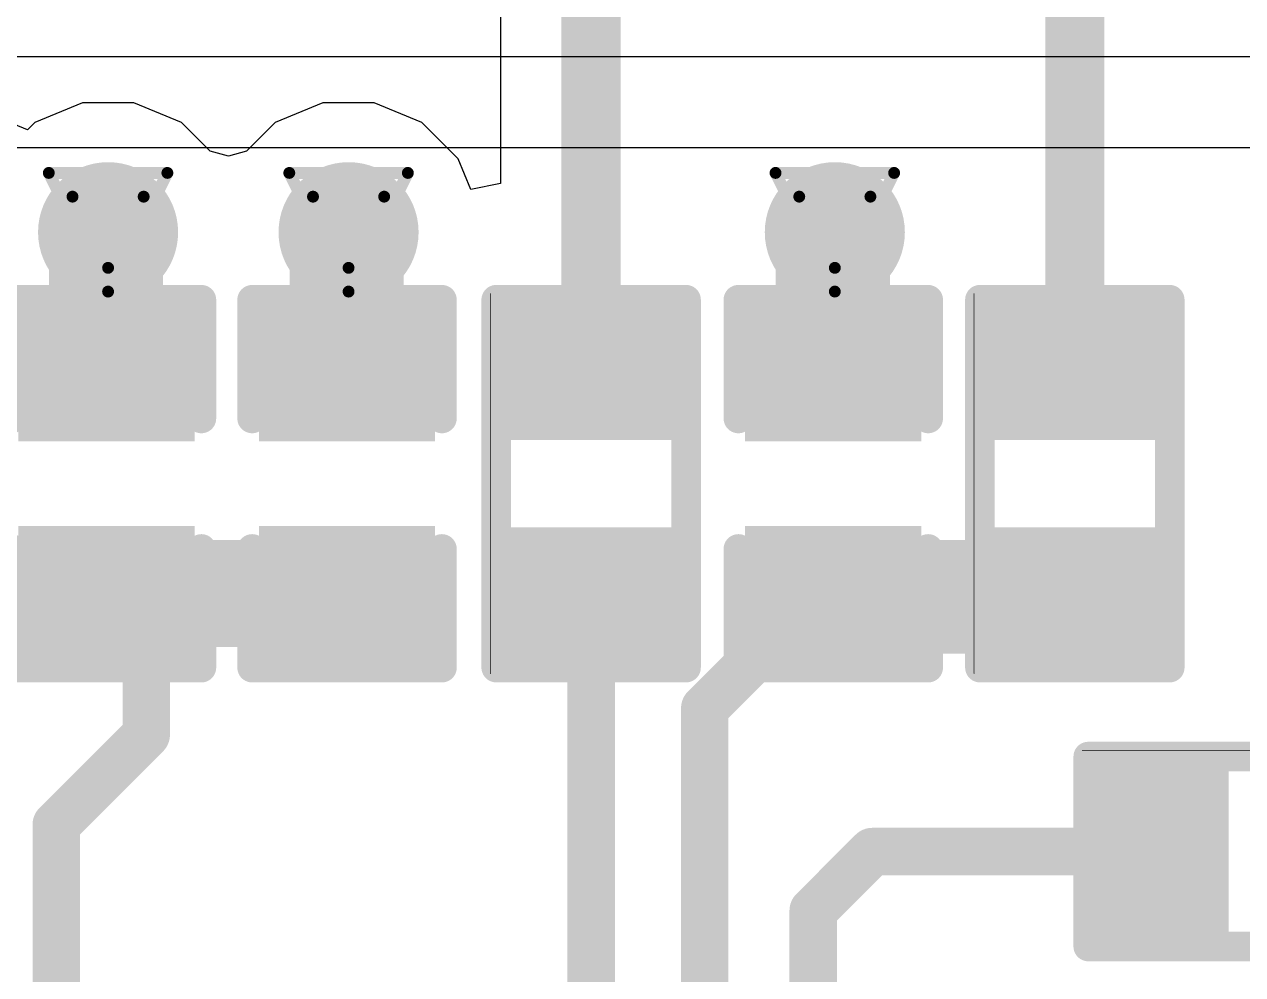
# Model space of a CAD drawing. Header units: inches. Extents: x -1 to 208, y -10 to 150.
# Drawn here: x 14.84 to 20.06, y 52.31 to 56.37 of the extents above; entities that cross this region are included whole.
import ezdxf

# ---------------------------------------------------------------- set-up
doc = ezdxf.new("R2010")
doc.units = ezdxf.units.IN
for name, color, linetype in [('Bottom Layer', 5, 'Continuous'), ('Drill Drawing', 1, 'Continuous'), ('Top Layer', 1, 'Continuous'), ('Top Overlay', 2, 'Continuous'), ('Top Paste', 8, 'Continuous'), ('Top Solder', 216, 'Continuous'), ('Via Holes', 16, 'Continuous')]:
    doc.layers.add(name, color=color, linetype=linetype)

# ---------------------------------------------------------------- blocks, each defined once
blk = doc.blocks.new('R___0402_28')
at = {"layer": 'Top Layer'}
for points in [[(-0.6985, -0.3175), (-0.6985, 0.3175), (-0.2413, 0.3175), (-0.2413, -0.3175)], [(0.2413, -0.3175), (0.2413, 0.3175), (0.6985, 0.3175), (0.6985, -0.3175)]]:
    blk.add_hatch(color=1, dxfattribs=at).paths.add_polyline_path(points)
at = {"layer": 'Top Paste'}
for points in [[(-0.6985, -0.3175), (-0.6985, 0.3175), (-0.2413, 0.3175), (-0.2413, -0.3175)], [(0.2413, -0.3175), (0.2413, 0.3175), (0.6985, 0.3175), (0.6985, -0.3175)]]:
    blk.add_hatch(color=8, dxfattribs=at).paths.add_polyline_path(points)
at = {"layer": 'Top Solder'}
for points in [[(-0.7535, -0.3725), (-0.7535, 0.3725), (-0.1863, 0.3725), (-0.1863, -0.3725)], [(0.1863, -0.3725), (0.1863, 0.3725), (0.7535, 0.3725), (0.7535, -0.3725)]]:
    blk.add_hatch(color=216, dxfattribs=at).paths.add_polyline_path(points)
at = {"layer": 'Top Overlay'}
for points, const_width in [([(-0.7874, -0.4064), (-0.7874, 0.4064)], 0.127), ([(0.7874, 0.4064), (-0.7874, 0.4064)], 0.127), ([(0.7874, -0.4064), (0.7874, 0.4064)], 0.127), ([(0.7874, -0.4064), (-0.7874, -0.4064)], 0.127), ([(0.8128, -0.4318), (-0.8128, -0.4318)], 0.00323)]:
    blk.add_lwpolyline(points, dxfattribs=dict(at, const_width=const_width))
for points, const_width in [([(-0.8191, 0.4064, 1), (-0.7556, 0.4064, 1)], 0.0635), ([(-0.8191, 0.4064, 1), (-0.7556, 0.4064, 1)], 0.0635), ([(0.7556, 0.4064, 1), (0.8191, 0.4064, 1)], 0.0635), ([(0.7556, 0.4064, 1), (0.8191, 0.4064, 1)], 0.0635), ([(-0.8191, -0.4064, 1), (-0.7556, -0.4064, 1)], 0.0635), ([(-0.8191, -0.4064, 1), (-0.7556, -0.4064, 1)], 0.0635), ([(0.7556, -0.4064, 1), (0.8191, -0.4064, 1)], 0.0635), ([(0.7556, -0.4064, 1), (0.8191, -0.4064, 1)], 0.0635), ([(-0.8136, -0.4318, 1), (-0.812, -0.4318, 1)], 0.00161), ([(0.812, -0.4318, 1), (0.8136, -0.4318, 1)], 0.00161)]:
    blk.add_lwpolyline(points, format="xyb", close=True, dxfattribs=dict(at, const_width=const_width))
blk = doc.blocks.new('R___0402_29')
at = {"layer": 'Top Layer'}
for points in [[(-0.6985, -0.3175), (-0.6985, 0.3175), (-0.2413, 0.3175), (-0.2413, -0.3175)], [(0.2413, -0.3175), (0.2413, 0.3175), (0.6985, 0.3175), (0.6985, -0.3175)]]:
    blk.add_hatch(color=1, dxfattribs=at).paths.add_polyline_path(points)
at = {"layer": 'Top Paste'}
for points in [[(-0.6985, -0.3175), (-0.6985, 0.3175), (-0.2413, 0.3175), (-0.2413, -0.3175)], [(0.2413, -0.3175), (0.2413, 0.3175), (0.6985, 0.3175), (0.6985, -0.3175)]]:
    blk.add_hatch(color=8, dxfattribs=at).paths.add_polyline_path(points)
at = {"layer": 'Top Solder'}
for points in [[(-0.7535, -0.3725), (-0.7535, 0.3725), (-0.1863, 0.3725), (-0.1863, -0.3725)], [(0.1863, -0.3725), (0.1863, 0.3725), (0.7535, 0.3725), (0.7535, -0.3725)]]:
    blk.add_hatch(color=216, dxfattribs=at).paths.add_polyline_path(points)
at = {"layer": 'Top Overlay'}
for points, const_width in [([(-0.7874, 0.4064), (-0.7874, -0.4064)], 0.127), ([(0.7874, 0.4064), (-0.7874, 0.4064)], 0.127), ([(0.7874, 0.4064), (0.7874, -0.4064)], 0.127), ([(0.7874, -0.4064), (-0.7874, -0.4064)], 0.127), ([(0.8128, -0.4318), (-0.8128, -0.4318)], 0.00323)]:
    blk.add_lwpolyline(points, dxfattribs=dict(at, const_width=const_width))
for points, const_width in [([(-0.8191, 0.4064, 1), (-0.7556, 0.4064, 1)], 0.0635), ([(-0.8191, 0.4064, 1), (-0.7556, 0.4064, 1)], 0.0635), ([(0.7556, 0.4064, 1), (0.8191, 0.4064, 1)], 0.0635), ([(0.7556, 0.4064, 1), (0.8191, 0.4064, 1)], 0.0635), ([(-0.8191, -0.4064, 1), (-0.7556, -0.4064, 1)], 0.0635), ([(-0.8191, -0.4064, 1), (-0.7556, -0.4064, 1)], 0.0635), ([(0.7556, -0.4064, 1), (0.8191, -0.4064, 1)], 0.0635), ([(0.7556, -0.4064, 1), (0.8191, -0.4064, 1)], 0.0635), ([(-0.8136, -0.4318, 1), (-0.812, -0.4318, 1)], 0.00161), ([(0.812, -0.4318, 1), (0.8136, -0.4318, 1)], 0.00161)]:
    blk.add_lwpolyline(points, format="xyb", close=True, dxfattribs=dict(at, const_width=const_width))
blk = doc.blocks.new('R___0402_30')
at = {"layer": 'Top Layer'}
for points in [[(-0.6985, -0.3175), (-0.6985, 0.3175), (-0.2413, 0.3175), (-0.2413, -0.3175)], [(0.2413, -0.3175), (0.2413, 0.3175), (0.6985, 0.3175), (0.6985, -0.3175)]]:
    blk.add_hatch(color=1, dxfattribs=at).paths.add_polyline_path(points)
at = {"layer": 'Top Paste'}
for points in [[(-0.6985, -0.3175), (-0.6985, 0.3175), (-0.2413, 0.3175), (-0.2413, -0.3175)], [(0.2413, -0.3175), (0.2413, 0.3175), (0.6985, 0.3175), (0.6985, -0.3175)]]:
    blk.add_hatch(color=8, dxfattribs=at).paths.add_polyline_path(points)
at = {"layer": 'Top Solder'}
for points in [[(-0.7535, -0.3725), (-0.7535, 0.3725), (-0.1863, 0.3725), (-0.1863, -0.3725)], [(0.1863, -0.3725), (0.1863, 0.3725), (0.7535, 0.3725), (0.7535, -0.3725)]]:
    blk.add_hatch(color=216, dxfattribs=at).paths.add_polyline_path(points)
at = {"layer": 'Top Overlay'}
for points, const_width in [([(-0.7874, -0.4064), (-0.7874, 0.4064)], 0.127), ([(0.7874, 0.4064), (-0.7874, 0.4064)], 0.127), ([(0.7874, -0.4064), (0.7874, 0.4064)], 0.127), ([(0.7874, -0.4064), (-0.7874, -0.4064)], 0.127), ([(0.8128, -0.4318), (-0.8128, -0.4318)], 0.00323)]:
    blk.add_lwpolyline(points, dxfattribs=dict(at, const_width=const_width))
for points, const_width in [([(-0.8191, 0.4064, 1), (-0.7556, 0.4064, 1)], 0.0635), ([(-0.8191, 0.4064, 1), (-0.7556, 0.4064, 1)], 0.0635), ([(0.7556, 0.4064, 1), (0.8191, 0.4064, 1)], 0.0635), ([(0.7556, 0.4064, 1), (0.8191, 0.4064, 1)], 0.0635), ([(-0.8191, -0.4064, 1), (-0.7556, -0.4064, 1)], 0.0635), ([(-0.8191, -0.4064, 1), (-0.7556, -0.4064, 1)], 0.0635), ([(0.7556, -0.4064, 1), (0.8191, -0.4064, 1)], 0.0635), ([(0.7556, -0.4064, 1), (0.8191, -0.4064, 1)], 0.0635), ([(-0.8136, -0.4318, 1), (-0.812, -0.4318, 1)], 0.00161), ([(0.812, -0.4318, 1), (0.8136, -0.4318, 1)], 0.00161)]:
    blk.add_lwpolyline(points, format="xyb", close=True, dxfattribs=dict(at, const_width=const_width))
blk = doc.blocks.new('C___0402_109')
at = {"layer": 'Top Layer'}
for points in [[(-0.6985, -0.3175), (-0.6985, 0.3175), (-0.2413, 0.3175), (-0.2413, -0.3175)], [(0.2413, -0.3175), (0.2413, 0.3175), (0.6985, 0.3175), (0.6985, -0.3175)]]:
    blk.add_hatch(color=1, dxfattribs=at).paths.add_polyline_path(points)
at = {"layer": 'Top Paste'}
for points in [[(-0.6985, -0.3175), (-0.6985, 0.3175), (-0.2413, 0.3175), (-0.2413, -0.3175)], [(0.2413, -0.3175), (0.2413, 0.3175), (0.6985, 0.3175), (0.6985, -0.3175)]]:
    blk.add_hatch(color=8, dxfattribs=at).paths.add_polyline_path(points)
at = {"layer": 'Top Solder'}
for points in [[(-0.7585, -0.3775), (-0.7585, 0.3775), (-0.1813, 0.3775), (-0.1813, -0.3775)], [(0.1813, -0.3775), (0.1813, 0.3775), (0.7585, 0.3775), (0.7585, -0.3775)]]:
    blk.add_hatch(color=216, dxfattribs=at).paths.add_polyline_path(points)
at = {"layer": 'Top Overlay', "const_width": 0.127}
for points in [[(-0.2794, 0.4064), (-0.7874, 0.4064)], [(-0.7874, -0.4064), (-0.7874, 0.4064)], [(0.7874, 0.4064), (0.2794, 0.4064)], [(0.7874, -0.4064), (0.7874, 0.4064)], [(-0.2794, -0.4064), (-0.7874, -0.4064)], [(0.7874, -0.4064), (0.2794, -0.4064)]]:
    blk.add_lwpolyline(points, dxfattribs=at)
at = {"layer": 'Top Overlay', "const_width": 0.0635}
for points in [[(-0.8191, 0.4064, 1), (-0.7556, 0.4064, 1)], [(-0.8191, 0.4064, 1), (-0.7556, 0.4064, 1)], [(-0.3111, 0.4064, 1), (-0.2477, 0.4064, 1)], [(0.2477, 0.4064, 1), (0.3111, 0.4064, 1)], [(0.7556, 0.4064, 1), (0.8191, 0.4064, 1)], [(0.7556, 0.4064, 1), (0.8191, 0.4064, 1)], [(-0.8191, -0.4064, 1), (-0.7556, -0.4064, 1)], [(-0.8191, -0.4064, 1), (-0.7556, -0.4064, 1)], [(-0.3111, -0.4064, 1), (-0.2477, -0.4064, 1)], [(0.2477, -0.4064, 1), (0.3111, -0.4064, 1)], [(0.7556, -0.4064, 1), (0.8191, -0.4064, 1)], [(0.7556, -0.4064, 1), (0.8191, -0.4064, 1)]]:
    blk.add_lwpolyline(points, format="xyb", close=True, dxfattribs=at)
blk = doc.blocks.new('C___0402_110')
at = {"layer": 'Top Layer'}
for points in [[(-0.6985, -0.3175), (-0.6985, 0.3175), (-0.2413, 0.3175), (-0.2413, -0.3175)], [(0.2413, -0.3175), (0.2413, 0.3175), (0.6985, 0.3175), (0.6985, -0.3175)]]:
    blk.add_hatch(color=1, dxfattribs=at).paths.add_polyline_path(points)
at = {"layer": 'Top Paste'}
for points in [[(-0.6985, -0.3175), (-0.6985, 0.3175), (-0.2413, 0.3175), (-0.2413, -0.3175)], [(0.2413, -0.3175), (0.2413, 0.3175), (0.6985, 0.3175), (0.6985, -0.3175)]]:
    blk.add_hatch(color=8, dxfattribs=at).paths.add_polyline_path(points)
at = {"layer": 'Top Solder'}
for points in [[(-0.7585, -0.3775), (-0.7585, 0.3775), (-0.1813, 0.3775), (-0.1813, -0.3775)], [(0.1813, -0.3775), (0.1813, 0.3775), (0.7585, 0.3775), (0.7585, -0.3775)]]:
    blk.add_hatch(color=216, dxfattribs=at).paths.add_polyline_path(points)
at = {"layer": 'Top Overlay', "const_width": 0.127}
for points in [[(-0.2794, 0.4064), (-0.7874, 0.4064)], [(-0.7874, -0.4064), (-0.7874, 0.4064)], [(0.7874, 0.4064), (0.2794, 0.4064)], [(0.7874, -0.4064), (0.7874, 0.4064)], [(-0.2794, -0.4064), (-0.7874, -0.4064)], [(0.7874, -0.4064), (0.2794, -0.4064)]]:
    blk.add_lwpolyline(points, dxfattribs=at)
at = {"layer": 'Top Overlay', "const_width": 0.0635}
for points in [[(-0.8191, 0.4064, 1), (-0.7556, 0.4064, 1)], [(-0.8191, 0.4064, 1), (-0.7556, 0.4064, 1)], [(-0.3111, 0.4064, 1), (-0.2477, 0.4064, 1)], [(0.2477, 0.4064, 1), (0.3111, 0.4064, 1)], [(0.7556, 0.4064, 1), (0.8191, 0.4064, 1)], [(0.7556, 0.4064, 1), (0.8191, 0.4064, 1)], [(-0.8191, -0.4064, 1), (-0.7556, -0.4064, 1)], [(-0.8191, -0.4064, 1), (-0.7556, -0.4064, 1)], [(-0.3111, -0.4064, 1), (-0.2477, -0.4064, 1)], [(0.2477, -0.4064, 1), (0.3111, -0.4064, 1)], [(0.7556, -0.4064, 1), (0.8191, -0.4064, 1)], [(0.7556, -0.4064, 1), (0.8191, -0.4064, 1)]]:
    blk.add_lwpolyline(points, format="xyb", close=True, dxfattribs=at)
blk = doc.blocks.new('C___0402_115')
at = {"layer": 'Top Layer'}
for points in [[(-0.6985, -0.3175), (-0.6985, 0.3175), (-0.2413, 0.3175), (-0.2413, -0.3175)], [(0.2413, -0.3175), (0.2413, 0.3175), (0.6985, 0.3175), (0.6985, -0.3175)]]:
    blk.add_hatch(color=1, dxfattribs=at).paths.add_polyline_path(points)
at = {"layer": 'Top Paste'}
for points in [[(-0.6985, -0.3175), (-0.6985, 0.3175), (-0.2413, 0.3175), (-0.2413, -0.3175)], [(0.2413, -0.3175), (0.2413, 0.3175), (0.6985, 0.3175), (0.6985, -0.3175)]]:
    blk.add_hatch(color=8, dxfattribs=at).paths.add_polyline_path(points)
at = {"layer": 'Top Solder'}
for points in [[(-0.7585, -0.3775), (-0.7585, 0.3775), (-0.1813, 0.3775), (-0.1813, -0.3775)], [(0.1813, -0.3775), (0.1813, 0.3775), (0.7585, 0.3775), (0.7585, -0.3775)]]:
    blk.add_hatch(color=216, dxfattribs=at).paths.add_polyline_path(points)
at = {"layer": 'Top Overlay', "const_width": 0.127}
for points in [[(-0.2794, 0.4064), (-0.7874, 0.4064)], [(-0.7874, -0.4064), (-0.7874, 0.4064)], [(0.7874, 0.4064), (0.2794, 0.4064)], [(0.7874, -0.4064), (0.7874, 0.4064)], [(-0.2794, -0.4064), (-0.7874, -0.4064)], [(0.7874, -0.4064), (0.2794, -0.4064)]]:
    blk.add_lwpolyline(points, dxfattribs=at)
at = {"layer": 'Top Overlay', "const_width": 0.0635}
for points in [[(-0.8191, 0.4064, 1), (-0.7556, 0.4064, 1)], [(-0.8191, 0.4064, 1), (-0.7556, 0.4064, 1)], [(-0.3111, 0.4064, 1), (-0.2477, 0.4064, 1)], [(0.2477, 0.4064, 1), (0.3111, 0.4064, 1)], [(0.7556, 0.4064, 1), (0.8191, 0.4064, 1)], [(0.7556, 0.4064, 1), (0.8191, 0.4064, 1)], [(-0.8191, -0.4064, 1), (-0.7556, -0.4064, 1)], [(-0.8191, -0.4064, 1), (-0.7556, -0.4064, 1)], [(-0.3111, -0.4064, 1), (-0.2477, -0.4064, 1)], [(0.2477, -0.4064, 1), (0.3111, -0.4064, 1)], [(0.7556, -0.4064, 1), (0.8191, -0.4064, 1)], [(0.7556, -0.4064, 1), (0.8191, -0.4064, 1)]]:
    blk.add_lwpolyline(points, format="xyb", close=True, dxfattribs=at)

msp = doc.modelspace()

# ---------------------------------------------------------------- hatches: boundary and pattern name
at = {"layer": 'Bottom Layer'}
h = msp.add_hatch(color=5, dxfattribs=at)
edge = h.paths.add_edge_path()
edge.add_arc((15.1986, 55.484), 0.3, 0, 360)
h = msp.add_hatch(color=5, dxfattribs=at)
edge = h.paths.add_edge_path()
edge.add_arc((16.2287, 55.484), 0.3, 0, 360)
h = msp.add_hatch(color=5, dxfattribs=at)
edge = h.paths.add_edge_path()
edge.add_arc((18.3115, 55.484), 0.3, 0, 360)
at = {"layer": 'Top Layer'}
h = msp.add_hatch(color=1, dxfattribs=at)
edge = h.paths.add_edge_path()
edge.add_arc((15.1986, 55.484), 0.3, 0, 360)
h = msp.add_hatch(color=1, dxfattribs=at)
edge = h.paths.add_edge_path()
edge.add_arc((16.2287, 55.484), 0.3, 0, 360)
h = msp.add_hatch(color=1, dxfattribs=at)
edge = h.paths.add_edge_path()
edge.add_arc((18.3115, 55.484), 0.3, 0, 360)
for points in [[(15.4344, 55.484), (14.9456, 55.484), (14.9456, 54.8774), (15.4344, 54.8774)], [(16.4646, 55.484), (15.9758, 55.484), (15.9758, 54.8775), (16.4646, 54.8775)], [(18.5474, 55.484), (18.0586, 55.484), (18.0586, 54.8775), (18.5474, 54.8775)], [(16.5396, 54.1662), (14.8743, 54.1662), (14.8743, 53.709), (16.5396, 53.709)], [(19.6765, 54.1662), (17.9874, 54.1662), (17.9874, 53.6793), (19.6765, 53.6793)]]:
    msp.add_hatch(color=1, dxfattribs=at).paths.add_polyline_path(points)
at = {"layer": 'Via Holes'}
h = msp.add_hatch(color=7, dxfattribs=at)
edge = h.paths.add_edge_path()
edge.add_arc((15.1986, 55.484), 0.15, 0, 360)
h = msp.add_hatch(color=7, dxfattribs=at)
edge = h.paths.add_edge_path()
edge.add_arc((16.2287, 55.484), 0.15, 0, 360)
h = msp.add_hatch(color=7, dxfattribs=at)
edge = h.paths.add_edge_path()
edge.add_arc((18.3115, 55.484), 0.15, 0, 360)

# ---------------------------------------------------------------- linework, layer by layer
at = {"layer": 'Bottom Layer'}
for p, q in [((23.1065, 56.2356), (9.3617, 56.2356)), ((9.3617, 55.8471), (23.1065, 55.8471))]:
    msp.add_line(p, q, dxfattribs=at)
at = {"layer": 'Drill Drawing', "const_width": 0.0508}
for points in [[(14.9446, 55.738), (15.4526, 55.738)], [(14.9446, 55.738), (15.1986, 55.23)], [(15.1986, 55.23), (15.4526, 55.738)], [(15.9747, 55.738), (16.4827, 55.738)], [(15.9747, 55.738), (16.2287, 55.23)], [(16.2287, 55.23), (16.4827, 55.738)], [(18.0575, 55.738), (18.5655, 55.738)], [(18.0575, 55.738), (18.3115, 55.23)], [(18.3115, 55.23), (18.5655, 55.738)], [(15.0462, 55.6364), (15.351, 55.6364)], [(15.0462, 55.6364), (15.1986, 55.3316)], [(15.1986, 55.3316), (15.351, 55.6364)], [(16.0763, 55.6364), (16.3811, 55.6364)], [(16.0763, 55.6364), (16.2287, 55.3316)], [(16.2287, 55.3316), (16.3811, 55.6364)], [(18.1591, 55.6364), (18.4639, 55.6364)], [(18.1591, 55.6364), (18.3115, 55.3316)], [(18.3115, 55.3316), (18.4639, 55.6364)]]:
    msp.add_lwpolyline(points, dxfattribs=at)
at = {"layer": 'Drill Drawing', "const_width": 0.0254}
for points in [[(14.9319, 55.738, 1), (14.9573, 55.738, 1)], [(14.9319, 55.738, 1), (14.9573, 55.738, 1)], [(15.4399, 55.738, 1), (15.4653, 55.738, 1)], [(15.4399, 55.738, 1), (15.4653, 55.738, 1)], [(15.962, 55.738, 1), (15.9874, 55.738, 1)], [(15.962, 55.738, 1), (15.9874, 55.738, 1)], [(16.47, 55.738, 1), (16.4954, 55.738, 1)], [(16.47, 55.738, 1), (16.4954, 55.738, 1)], [(18.0448, 55.738, 1), (18.0702, 55.738, 1)], [(18.0448, 55.738, 1), (18.0702, 55.738, 1)], [(18.5528, 55.738, 1), (18.5782, 55.738, 1)], [(18.5528, 55.738, 1), (18.5782, 55.738, 1)], [(15.0335, 55.6364, 1), (15.0589, 55.6364, 1)], [(15.0335, 55.6364, 1), (15.0589, 55.6364, 1)], [(15.3383, 55.6364, 1), (15.3637, 55.6364, 1)], [(15.3383, 55.6364, 1), (15.3637, 55.6364, 1)], [(16.0636, 55.6364, 1), (16.089, 55.6364, 1)], [(16.0636, 55.6364, 1), (16.089, 55.6364, 1)], [(16.3684, 55.6364, 1), (16.3938, 55.6364, 1)], [(16.3684, 55.6364, 1), (16.3938, 55.6364, 1)], [(18.1464, 55.6364, 1), (18.1718, 55.6364, 1)], [(18.1464, 55.6364, 1), (18.1718, 55.6364, 1)], [(18.4512, 55.6364, 1), (18.4766, 55.6364, 1)], [(18.4512, 55.6364, 1), (18.4766, 55.6364, 1)], [(15.1859, 55.3316, 1), (15.2113, 55.3316, 1)], [(15.1859, 55.3316, 1), (15.2113, 55.3316, 1)], [(16.216, 55.3316, 1), (16.2414, 55.3316, 1)], [(16.216, 55.3316, 1), (16.2414, 55.3316, 1)], [(18.2988, 55.3316, 1), (18.3242, 55.3316, 1)], [(18.2988, 55.3316, 1), (18.3242, 55.3316, 1)], [(15.1859, 55.23, 1), (15.2113, 55.23, 1)], [(15.1859, 55.23, 1), (15.2113, 55.23, 1)], [(16.216, 55.23, 1), (16.2414, 55.23, 1)], [(16.216, 55.23, 1), (16.2414, 55.23, 1)], [(18.2988, 55.23, 1), (18.3242, 55.23, 1)], [(18.2988, 55.23, 1), (18.3242, 55.23, 1)]]:
    msp.add_lwpolyline(points, format="xyb", close=True, dxfattribs=at)
at = {"layer": 'Top Layer'}
for p, q in [((16.8793, 64.7582), (16.8793, 55.6929)), ((15.0884, 56.038), (14.8848, 55.9536)), ((15.3088, 56.038), (15.0884, 56.038)), ((15.5124, 55.9536), (15.3088, 56.038)), ((16.1185, 56.038), (15.9149, 55.9536)), ((16.3389, 56.038), (16.1185, 56.038)), ((16.5425, 55.9536), (16.3389, 56.038)), ((14.8535, 55.9223), (14.7362, 55.9709)), ((14.8848, 55.9536), (14.8535, 55.9223)), ((15.6352, 55.8308), (15.5124, 55.9536)), ((15.9149, 55.9536), (15.7921, 55.8308)), ((16.6983, 55.7978), (16.5425, 55.9536)), ((15.7137, 55.8099), (15.6352, 55.8308)), ((15.7921, 55.8308), (15.7137, 55.8099)), ((16.7523, 55.6676), (16.6983, 55.7978)), ((16.8793, 55.6929), (16.7523, 55.6676))]:
    msp.add_line(p, q, dxfattribs=at)
for points, const_width in [([(17.2677, 54.8776), (17.2677, 64.7582)], 0.254), ([(19.3395, 54.8776), (19.3395, 62.223)], 0.254), ([(15.1918, 53.9376), (15.2097, 53.9376)], 0.2032), ([(15.2097, 53.9376), (15.3621, 53.7852)], 0.2032), ([(17.2677, 51.9218), (17.2677, 53.9378)], 0.2032), ([(17.7544, 53.4464), (18.216, 53.9079)], 0.2032), ([(18.216, 53.9079), (18.216, 53.9376)], 0.2032), ([(18.216, 53.9376), (18.3049, 53.9376)], 0.2032), ([(15.3621, 53.3332), (15.3621, 53.7852)], 0.2032), ([(17.7544, 51.6821), (17.7544, 53.4464)], 0.2032), ([(14.9765, 52.9476), (15.3621, 53.3332)], 0.2032), ([(14.9765, 51.6102), (14.9765, 52.9476)], 0.2032), ([(18.2188, 52.5794), (18.4721, 52.8327)], 0.2032), ([(18.4721, 52.8327), (19.7146, 52.8327)], 0.2032), ([(18.2188, 51.554), (18.2188, 52.5794)], 0.2032)]:
    msp.add_lwpolyline(points, dxfattribs=dict(at, const_width=const_width))
for points, const_width in [([(17.2042, 54.8776, 1), (17.3312, 54.8776, 1)], 0.127), ([(19.276, 54.8776, 1), (19.403, 54.8776, 1)], 0.127), ([(15.141, 53.9376, 1), (15.2426, 53.9376, 1)], 0.1016), ([(15.1589, 53.9376, 1), (15.2605, 53.9376, 1)], 0.1016), ([(15.1589, 53.9376, 1), (15.2605, 53.9376, 1)], 0.1016), ([(17.2169, 53.9378, 1), (17.3185, 53.9378, 1)], 0.1016), ([(18.1652, 53.9376, 1), (18.2668, 53.9376, 1)], 0.1016), ([(18.1652, 53.9376, 1), (18.2668, 53.9376, 1)], 0.1016), ([(18.1652, 53.9079, 1), (18.2668, 53.9079, 1)], 0.1016), ([(18.1652, 53.9079, 1), (18.2668, 53.9079, 1)], 0.1016), ([(18.2541, 53.9376, 1), (18.3557, 53.9376, 1)], 0.1016), ([(15.3113, 53.7852, 1), (15.4129, 53.7852, 1)], 0.1016), ([(15.3113, 53.7852, 1), (15.4129, 53.7852, 1)], 0.1016), ([(17.7036, 53.4464, 1), (17.8052, 53.4464, 1)], 0.1016), ([(17.7036, 53.4464, 1), (17.8052, 53.4464, 1)], 0.1016), ([(15.3113, 53.3332, 1), (15.4129, 53.3332, 1)], 0.1016), ([(15.3113, 53.3332, 1), (15.4129, 53.3332, 1)], 0.1016), ([(14.9257, 52.9476, 1), (15.0273, 52.9476, 1)], 0.1016), ([(14.9257, 52.9476, 1), (15.0273, 52.9476, 1)], 0.1016), ([(18.4213, 52.8327, 1), (18.5229, 52.8327, 1)], 0.1016), ([(18.4213, 52.8327, 1), (18.5229, 52.8327, 1)], 0.1016), ([(19.6638, 52.8327, 1), (19.7654, 52.8327, 1)], 0.1016), ([(18.168, 52.5794, 1), (18.2696, 52.5794, 1)], 0.1016), ([(18.168, 52.5794, 1), (18.2696, 52.5794, 1)], 0.1016)]:
    msp.add_lwpolyline(points, format="xyb", close=True, dxfattribs=dict(at, const_width=const_width))

# ---------------------------------------------------------------- block references
for name, p, rotation in [('C___0402_109', (15.1918, 54.4075), 270), ('C___0402_110', (16.2221, 54.4075), 270), ('R___0402_28', (17.2677, 54.4077), 270), ('C___0402_115', (18.3049, 54.4075), 270), ('R___0402_30', (19.3395, 54.4077), 270), ('R___0402_29', (20.1845, 52.8327), 180)]:
    msp.add_blockref(name, p, dxfattribs=dict(rotation=rotation))

doc.saveas('drawing.dxf')
